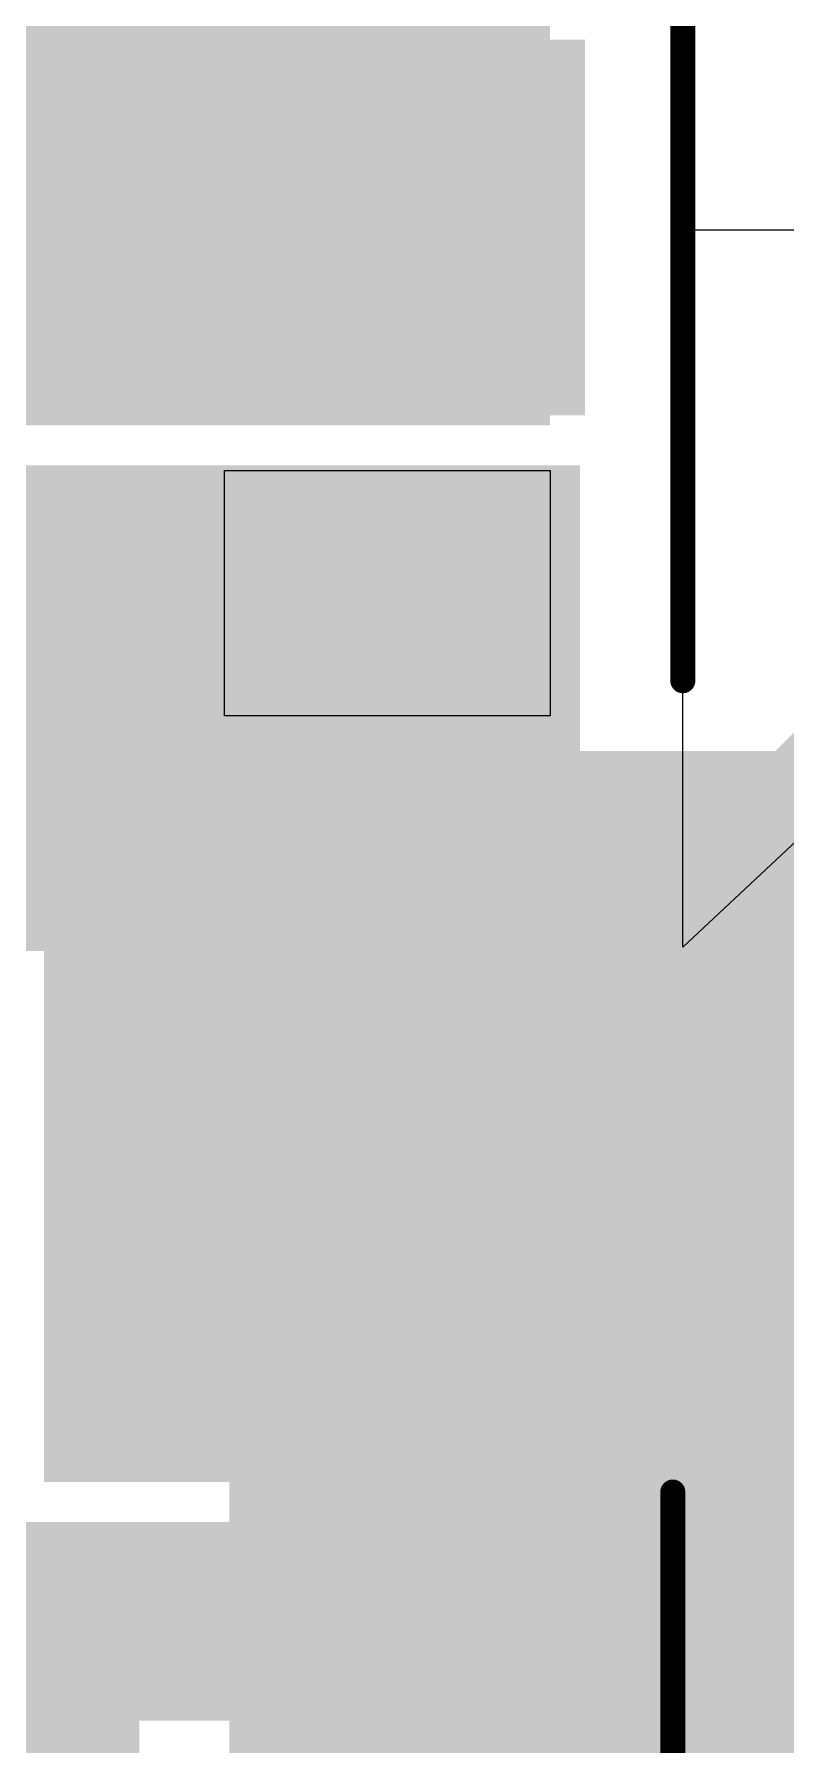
# Model space of a CAD drawing. Header units: millimetres. Extents: x -35.7 to 35.7, y -3.2 to 68.2.
# Drawn here: x 15.19 to 19, y 52.19 to 60.86 of the extents above; entities that cross this region are included whole.
import ezdxf

# ---------------------------------------------------------------- set-up
doc = ezdxf.new("R2010")
doc.units = ezdxf.units.MM
for name, color, linetype in [('BottomLayer', 5, 'Continuous'), ('BottomPaste', 16, 'Continuous'), ('BottomSolder', 6, 'Continuous'), ('Mechanical2', 216, 'Continuous'), ('TopLayer', 1, 'Continuous'), ('TopOverlay', 2, 'Continuous'), ('TopPaste', 8, 'Continuous'), ('TopSolder', 216, 'Continuous'), ('ViaHoleLayer', 16, 'Continuous')]:
    doc.layers.add(name, color=color, linetype=linetype)

# ---------------------------------------------------------------- blocks, each defined once
blk = doc.blocks.new('RES0603_B_37')
at = {"layer": 'BottomLayer'}
for points in [[(-1.143, -0.4445), (-1.143, 0.4445), (-0.381, 0.4445), (-0.381, -0.4445)], [(0.381, -0.4445), (0.381, 0.4445), (1.143, 0.4445), (1.143, -0.4445)]]:
    blk.add_hatch(color=5, dxfattribs=at).paths.add_polyline_path(points)
at = {"layer": 'BottomPaste'}
for points in [[(-1.143, -0.4445), (-1.143, 0.4445), (-0.381, 0.4445), (-0.381, -0.4445)], [(0.381, -0.4445), (0.381, 0.4445), (1.143, 0.4445), (1.143, -0.4445)]]:
    blk.add_hatch(color=16, dxfattribs=at).paths.add_polyline_path(points)
at = {"layer": 'BottomSolder'}
for points in [[(-1.2446, -0.5461), (-1.2446, 0.5461), (-0.2794, 0.5461), (-0.2794, -0.5461)], [(0.2794, -0.5461), (0.2794, 0.5461), (1.2446, 0.5461), (1.2446, -0.5461)]]:
    blk.add_hatch(color=6, dxfattribs=at).paths.add_polyline_path(points)
blk = doc.blocks.new('CAP1206_B_117')
at = {"layer": 'BottomLayer'}
for points in [[(-2.032, 0.889), (-0.508, 0.889), (-0.508, -0.889), (-2.032, -0.889)], [(0.508, 0.889), (2.032, 0.889), (2.032, -0.889), (0.508, -0.889)]]:
    blk.add_hatch(color=5, dxfattribs=at).paths.add_polyline_path(points)
at = {"layer": 'BottomPaste'}
for points in [[(-2.032, 0.889), (-0.508, 0.889), (-0.508, -0.889), (-2.032, -0.889)], [(0.508, 0.889), (2.032, 0.889), (2.032, -0.889), (0.508, -0.889)]]:
    blk.add_hatch(color=16, dxfattribs=at).paths.add_polyline_path(points)
at = {"layer": 'BottomSolder'}
for points in [[(-2.1336, 0.9906), (-0.4064, 0.9906), (-0.4064, -0.9906), (-2.1336, -0.9906)], [(0.4064, 0.9906), (2.1336, 0.9906), (2.1336, -0.9906), (0.4064, -0.9906)]]:
    blk.add_hatch(color=6, dxfattribs=at).paths.add_polyline_path(points)
blk = doc.blocks.new('SLF12575T_221M1R3_PF_133')
at = {"layer": 'TopLayer'}
blk.add_hatch(color=1, dxfattribs=at).paths.add_polyline_path([(-6.85, 1.6), (-4.25, 1.6), (-4.25, -1.6), (-6.85, -1.6)])
at = {"layer": 'TopPaste'}
blk.add_hatch(color=8, dxfattribs=at).paths.add_polyline_path([(-6.85, 1.6), (-4.25, 1.6), (-4.25, -1.6), (-6.85, -1.6)])
at = {"layer": 'TopSolder'}
blk.add_hatch(color=216, dxfattribs=at).paths.add_polyline_path([(-6.9516, 1.7016), (-4.1484, 1.7016), (-4.1484, -1.7016), (-6.9516, -1.7016)])
at = {"layer": 'TopOverlay', "const_width": 0.127}
for points in [[(-6.2992, 4.826), (-6.2992, 2.0574)], [(-6.35, -2.0574), (-6.35, -5.461)]]:
    blk.add_lwpolyline(points, dxfattribs=at)
at = {"layer": 'TopOverlay', "const_width": 0.0635}
for points in [[(-6.3309, 2.0574, 1), (-6.2674, 2.0574, 1)], [(-6.3817, -2.0574, 1), (-6.3182, -2.0574, 1)]]:
    blk.add_lwpolyline(points, format="xyb", close=True, dxfattribs=at)
blk = doc.blocks.new('SOIC_8_B_162')
at = {"layer": 'BottomLayer'}
for points in [[(-3.475, 1.605), (-3.475, 2.205), (-1.925, 2.205), (-1.925, 1.605)], [(1.925, 1.605), (1.925, 2.205), (3.475, 2.205), (3.475, 1.605)], [(-3.475, 0.335), (-3.475, 0.935), (-1.925, 0.935), (-1.925, 0.335)], [(1.925, 0.335), (1.925, 0.935), (3.475, 0.935), (3.475, 0.335)], [(-3.475, -0.935), (-3.475, -0.335), (-1.925, -0.335), (-1.925, -0.935)], [(1.925, -0.935), (1.925, -0.335), (3.475, -0.335), (3.475, -0.935)], [(-3.475, -2.205), (-3.475, -1.605), (-1.925, -1.605), (-1.925, -2.205)], [(1.925, -2.205), (1.925, -1.605), (3.475, -1.605), (3.475, -2.205)]]:
    blk.add_hatch(color=5, dxfattribs=at).paths.add_polyline_path(points)
at = {"layer": 'BottomPaste'}
for points in [[(-3.475, 1.605), (-3.475, 2.205), (-1.925, 2.205), (-1.925, 1.605)], [(1.925, 1.605), (1.925, 2.205), (3.475, 2.205), (3.475, 1.605)], [(-3.475, 0.335), (-3.475, 0.935), (-1.925, 0.935), (-1.925, 0.335)], [(1.925, 0.335), (1.925, 0.935), (3.475, 0.935), (3.475, 0.335)], [(-3.475, -0.935), (-3.475, -0.335), (-1.925, -0.335), (-1.925, -0.935)], [(1.925, -0.935), (1.925, -0.335), (3.475, -0.335), (3.475, -0.935)], [(-3.475, -2.205), (-3.475, -1.605), (-1.925, -1.605), (-1.925, -2.205)], [(1.925, -2.205), (1.925, -1.605), (3.475, -1.605), (3.475, -2.205)]]:
    blk.add_hatch(color=16, dxfattribs=at).paths.add_polyline_path(points)
at = {"layer": 'BottomSolder'}
for points in [[(-3.5766, 1.5034), (-3.5766, 2.3066), (-1.8234, 2.3066), (-1.8234, 1.5034)], [(1.8234, 1.5034), (1.8234, 2.3066), (3.5766, 2.3066), (3.5766, 1.5034)], [(-3.5766, 0.2334), (-3.5766, 1.0366), (-1.8234, 1.0366), (-1.8234, 0.2334)], [(1.8234, 0.2334), (1.8234, 1.0366), (3.5766, 1.0366), (3.5766, 0.2334)], [(-3.5766, -1.0366), (-3.5766, -0.2334), (-1.8234, -0.2334), (-1.8234, -1.0366)], [(1.8234, -1.0366), (1.8234, -0.2334), (3.5766, -0.2334), (3.5766, -1.0366)], [(-3.5766, -2.3066), (-3.5766, -1.5034), (-1.8234, -1.5034), (-1.8234, -2.3066)], [(1.8234, -2.3066), (1.8234, -1.5034), (3.5766, -1.5034), (3.5766, -2.3066)]]:
    blk.add_hatch(color=6, dxfattribs=at).paths.add_polyline_path(points)

msp = doc.modelspace()

# ---------------------------------------------------------------- hatches: boundary and pattern name
at = {"layer": 'BottomLayer'}
for points in [[(11.2014, 58.928), (17.9832, 58.928), (17.9832, 60.833), (11.2014, 60.833)], [(24.4221, 56.8325), (21.4884, 59.7662), (18.161, 56.4388), (21.0947, 53.5051)], [(13.9192, 56.2864), (17.9578, 56.2864), (17.9578, 58.674), (13.9192, 58.674)], [(15.24, 54.991), (16.2052, 54.991), (16.2052, 58.6232), (15.24, 58.6232)], [(15.367, 57.4548), (12.5984, 57.4548), (12.5984, 56.2102), (15.367, 56.2102)], [(15.24, 53.5178), (17.9324, 53.5178), (17.9324, 56.3372), (15.24, 56.3372)], [(13.8684, 52.308), (20.9042, 52.308), (20.9042, 53.3146), (13.8684, 53.3146)], [(13.8684, 51.4952), (15.7226, 51.4952), (15.7226, 53.2478), (13.8684, 53.2478)]]:
    msp.add_hatch(color=5, dxfattribs=at).paths.add_polyline_path(points)
h = msp.add_hatch(color=5, dxfattribs=at)
edge = h.paths.add_edge_path()
edge.add_arc((16.383, 60.4928), 0.3, 0, 360)
h = msp.add_hatch(color=5, dxfattribs=at)
edge = h.paths.add_edge_path()
edge.add_arc((17.018, 60.4674), 0.3, 0, 360)
h = msp.add_hatch(color=5, dxfattribs=at)
edge = h.paths.add_edge_path()
edge.add_arc((17.653, 60.442), 0.3, 0, 360)
h = msp.add_hatch(color=5, dxfattribs=at)
edge = h.paths.add_edge_path()
edge.add_arc((16.383, 59.8755), 0.3, 0, 360)
h = msp.add_hatch(color=5, dxfattribs=at)
edge = h.paths.add_edge_path()
edge.add_arc((17.018, 59.8501), 0.3, 0, 360)
h = msp.add_hatch(color=5, dxfattribs=at)
edge = h.paths.add_edge_path()
edge.add_arc((17.653, 59.8247), 0.3, 0, 360)
h = msp.add_hatch(color=5, dxfattribs=at)
edge = h.paths.add_edge_path()
edge.add_arc((16.383, 59.2582), 0.3, 0, 360)
h = msp.add_hatch(color=5, dxfattribs=at)
edge = h.paths.add_edge_path()
edge.add_arc((17.018, 59.2328), 0.3, 0, 360)
h = msp.add_hatch(color=5, dxfattribs=at)
edge = h.paths.add_edge_path()
edge.add_arc((17.653, 59.2074), 0.3, 0, 360)
h = msp.add_hatch(color=5, dxfattribs=at)
edge = h.paths.add_edge_path()
edge.add_arc((16.383, 58.3505), 0.3, 0, 360)
h = msp.add_hatch(color=5, dxfattribs=at)
edge = h.paths.add_edge_path()
edge.add_arc((17.018, 58.3505), 0.3, 0, 360)
h = msp.add_hatch(color=5, dxfattribs=at)
edge = h.paths.add_edge_path()
edge.add_arc((17.653, 58.3251), 0.3, 0, 360)
h = msp.add_hatch(color=5, dxfattribs=at)
edge = h.paths.add_edge_path()
edge.add_arc((16.383, 57.7342), 0.3, 0, 360)
h = msp.add_hatch(color=5, dxfattribs=at)
edge = h.paths.add_edge_path()
edge.add_arc((17.018, 57.7342), 0.3, 0, 360)
h = msp.add_hatch(color=5, dxfattribs=at)
edge = h.paths.add_edge_path()
edge.add_arc((17.653, 57.7088), 0.3, 0, 360)
h = msp.add_hatch(color=5, dxfattribs=at)
edge = h.paths.add_edge_path()
edge.add_arc((18.8468, 56.3372), 0.3, 0, 360)
at = {"layer": 'BottomSolder'}
h = msp.add_hatch(color=6, dxfattribs=at)
edge = h.paths.add_edge_path()
edge.add_arc((16.383, 60.4928), 0.15, 0, 360)
h = msp.add_hatch(color=6, dxfattribs=at)
edge = h.paths.add_edge_path()
edge.add_arc((17.018, 60.4674), 0.15, 0, 360)
h = msp.add_hatch(color=6, dxfattribs=at)
edge = h.paths.add_edge_path()
edge.add_arc((17.653, 60.442), 0.15, 0, 360)
h = msp.add_hatch(color=6, dxfattribs=at)
edge = h.paths.add_edge_path()
edge.add_arc((16.383, 59.8755), 0.15, 0, 360)
h = msp.add_hatch(color=6, dxfattribs=at)
edge = h.paths.add_edge_path()
edge.add_arc((17.018, 59.8501), 0.15, 0, 360)
h = msp.add_hatch(color=6, dxfattribs=at)
edge = h.paths.add_edge_path()
edge.add_arc((17.653, 59.8247), 0.15, 0, 360)
h = msp.add_hatch(color=6, dxfattribs=at)
edge = h.paths.add_edge_path()
edge.add_arc((16.383, 59.2582), 0.15, 0, 360)
h = msp.add_hatch(color=6, dxfattribs=at)
edge = h.paths.add_edge_path()
edge.add_arc((17.018, 59.2328), 0.15, 0, 360)
h = msp.add_hatch(color=6, dxfattribs=at)
edge = h.paths.add_edge_path()
edge.add_arc((17.653, 59.2074), 0.15, 0, 360)
h = msp.add_hatch(color=6, dxfattribs=at)
edge = h.paths.add_edge_path()
edge.add_arc((16.383, 58.3505), 0.15, 0, 360)
h = msp.add_hatch(color=6, dxfattribs=at)
edge = h.paths.add_edge_path()
edge.add_arc((17.018, 58.3505), 0.15, 0, 360)
h = msp.add_hatch(color=6, dxfattribs=at)
edge = h.paths.add_edge_path()
edge.add_arc((17.653, 58.3251), 0.15, 0, 360)
h = msp.add_hatch(color=6, dxfattribs=at)
edge = h.paths.add_edge_path()
edge.add_arc((16.383, 57.7342), 0.15, 0, 360)
h = msp.add_hatch(color=6, dxfattribs=at)
edge = h.paths.add_edge_path()
edge.add_arc((17.018, 57.7342), 0.15, 0, 360)
h = msp.add_hatch(color=6, dxfattribs=at)
edge = h.paths.add_edge_path()
edge.add_arc((17.653, 57.7088), 0.15, 0, 360)
h = msp.add_hatch(color=6, dxfattribs=at)
edge = h.paths.add_edge_path()
edge.add_arc((18.8468, 56.3372), 0.15, 0, 360)
at = {"layer": 'TopLayer'}
for points in [[(11.1506, 63.0428), (11.1506, 58.8772), (15.3162, 58.8772), (15.3162, 63.0428)], [(14.9606, 58.8772), (17.8054, 58.8772), (17.8054, 61.0362), (14.9606, 61.0362)], [(19.3395, 52.6598), (23.0871, 56.4074), (20.7744, 58.7201), (17.0268, 54.9725)], [(16.1798, 50.0126), (19.5072, 50.0126), (19.5072, 57.1244), (16.1798, 57.1244)]]:
    msp.add_hatch(color=1, dxfattribs=at).paths.add_polyline_path(points)
h = msp.add_hatch(color=1, dxfattribs=at)
edge = h.paths.add_edge_path()
edge.add_arc((16.383, 60.4928), 0.3, 0, 360)
h = msp.add_hatch(color=1, dxfattribs=at)
edge = h.paths.add_edge_path()
edge.add_arc((17.018, 60.4674), 0.3, 0, 360)
h = msp.add_hatch(color=1, dxfattribs=at)
edge = h.paths.add_edge_path()
edge.add_arc((17.653, 60.442), 0.3, 0, 360)
h = msp.add_hatch(color=1, dxfattribs=at)
edge = h.paths.add_edge_path()
edge.add_arc((16.383, 59.8755), 0.3, 0, 360)
h = msp.add_hatch(color=1, dxfattribs=at)
edge = h.paths.add_edge_path()
edge.add_arc((17.018, 59.8501), 0.3, 0, 360)
h = msp.add_hatch(color=1, dxfattribs=at)
edge = h.paths.add_edge_path()
edge.add_arc((17.653, 59.8247), 0.3, 0, 360)
h = msp.add_hatch(color=1, dxfattribs=at)
edge = h.paths.add_edge_path()
edge.add_arc((16.383, 59.2582), 0.3, 0, 360)
h = msp.add_hatch(color=1, dxfattribs=at)
edge = h.paths.add_edge_path()
edge.add_arc((17.018, 59.2328), 0.3, 0, 360)
h = msp.add_hatch(color=1, dxfattribs=at)
edge = h.paths.add_edge_path()
edge.add_arc((17.653, 59.2074), 0.3, 0, 360)
h = msp.add_hatch(color=1, dxfattribs=at)
edge = h.paths.add_edge_path()
edge.add_arc((16.383, 58.3505), 0.3, 0, 360)
h = msp.add_hatch(color=1, dxfattribs=at)
edge = h.paths.add_edge_path()
edge.add_arc((17.018, 58.3505), 0.3, 0, 360)
h = msp.add_hatch(color=1, dxfattribs=at)
edge = h.paths.add_edge_path()
edge.add_arc((17.653, 58.3251), 0.3, 0, 360)
h = msp.add_hatch(color=1, dxfattribs=at)
edge = h.paths.add_edge_path()
edge.add_arc((16.383, 57.7342), 0.3, 0, 360)
h = msp.add_hatch(color=1, dxfattribs=at)
edge = h.paths.add_edge_path()
edge.add_arc((17.018, 57.7342), 0.3, 0, 360)
h = msp.add_hatch(color=1, dxfattribs=at)
edge = h.paths.add_edge_path()
edge.add_arc((17.653, 57.7088), 0.3, 0, 360)
h = msp.add_hatch(color=1, dxfattribs=at)
edge = h.paths.add_edge_path()
edge.add_arc((18.8468, 56.3372), 0.3, 0, 360)
at = {"layer": 'TopSolder'}
h = msp.add_hatch(color=216, dxfattribs=at)
edge = h.paths.add_edge_path()
edge.add_arc((16.383, 60.4928), 0.15, 0, 360)
h = msp.add_hatch(color=216, dxfattribs=at)
edge = h.paths.add_edge_path()
edge.add_arc((17.018, 60.4674), 0.15, 0, 360)
h = msp.add_hatch(color=216, dxfattribs=at)
edge = h.paths.add_edge_path()
edge.add_arc((17.653, 60.442), 0.15, 0, 360)
h = msp.add_hatch(color=216, dxfattribs=at)
edge = h.paths.add_edge_path()
edge.add_arc((16.383, 59.8755), 0.15, 0, 360)
h = msp.add_hatch(color=216, dxfattribs=at)
edge = h.paths.add_edge_path()
edge.add_arc((17.018, 59.8501), 0.15, 0, 360)
h = msp.add_hatch(color=216, dxfattribs=at)
edge = h.paths.add_edge_path()
edge.add_arc((17.653, 59.8247), 0.15, 0, 360)
h = msp.add_hatch(color=216, dxfattribs=at)
edge = h.paths.add_edge_path()
edge.add_arc((16.383, 59.2582), 0.15, 0, 360)
h = msp.add_hatch(color=216, dxfattribs=at)
edge = h.paths.add_edge_path()
edge.add_arc((17.018, 59.2328), 0.15, 0, 360)
h = msp.add_hatch(color=216, dxfattribs=at)
edge = h.paths.add_edge_path()
edge.add_arc((17.653, 59.2074), 0.15, 0, 360)
h = msp.add_hatch(color=216, dxfattribs=at)
edge = h.paths.add_edge_path()
edge.add_arc((16.383, 58.3505), 0.15, 0, 360)
h = msp.add_hatch(color=216, dxfattribs=at)
edge = h.paths.add_edge_path()
edge.add_arc((17.018, 58.3505), 0.15, 0, 360)
h = msp.add_hatch(color=216, dxfattribs=at)
edge = h.paths.add_edge_path()
edge.add_arc((17.653, 58.3251), 0.15, 0, 360)
h = msp.add_hatch(color=216, dxfattribs=at)
edge = h.paths.add_edge_path()
edge.add_arc((16.383, 57.7342), 0.15, 0, 360)
h = msp.add_hatch(color=216, dxfattribs=at)
edge = h.paths.add_edge_path()
edge.add_arc((17.018, 57.7342), 0.15, 0, 360)
h = msp.add_hatch(color=216, dxfattribs=at)
edge = h.paths.add_edge_path()
edge.add_arc((17.653, 57.7088), 0.15, 0, 360)
h = msp.add_hatch(color=216, dxfattribs=at)
edge = h.paths.add_edge_path()
edge.add_arc((18.8468, 56.3372), 0.15, 0, 360)
at = {"layer": 'ViaHoleLayer'}
h = msp.add_hatch(color=16, dxfattribs=at)
edge = h.paths.add_edge_path()
edge.add_arc((16.383, 60.4928), 0.15, 0, 360)
h = msp.add_hatch(color=16, dxfattribs=at)
edge = h.paths.add_edge_path()
edge.add_arc((17.018, 60.4674), 0.15, 0, 360)
h = msp.add_hatch(color=16, dxfattribs=at)
edge = h.paths.add_edge_path()
edge.add_arc((17.653, 60.442), 0.15, 0, 360)
h = msp.add_hatch(color=16, dxfattribs=at)
edge = h.paths.add_edge_path()
edge.add_arc((16.383, 59.8755), 0.15, 0, 360)
h = msp.add_hatch(color=16, dxfattribs=at)
edge = h.paths.add_edge_path()
edge.add_arc((17.018, 59.8501), 0.15, 0, 360)
h = msp.add_hatch(color=16, dxfattribs=at)
edge = h.paths.add_edge_path()
edge.add_arc((17.653, 59.8247), 0.15, 0, 360)
h = msp.add_hatch(color=16, dxfattribs=at)
edge = h.paths.add_edge_path()
edge.add_arc((16.383, 59.2582), 0.15, 0, 360)
h = msp.add_hatch(color=16, dxfattribs=at)
edge = h.paths.add_edge_path()
edge.add_arc((17.018, 59.2328), 0.15, 0, 360)
h = msp.add_hatch(color=16, dxfattribs=at)
edge = h.paths.add_edge_path()
edge.add_arc((17.653, 59.2074), 0.15, 0, 360)
h = msp.add_hatch(color=16, dxfattribs=at)
edge = h.paths.add_edge_path()
edge.add_arc((16.383, 58.3505), 0.15, 0, 360)
h = msp.add_hatch(color=16, dxfattribs=at)
edge = h.paths.add_edge_path()
edge.add_arc((17.018, 58.3505), 0.15, 0, 360)
h = msp.add_hatch(color=16, dxfattribs=at)
edge = h.paths.add_edge_path()
edge.add_arc((17.653, 58.3251), 0.15, 0, 360)
h = msp.add_hatch(color=16, dxfattribs=at)
edge = h.paths.add_edge_path()
edge.add_arc((16.383, 57.7342), 0.15, 0, 360)
h = msp.add_hatch(color=16, dxfattribs=at)
edge = h.paths.add_edge_path()
edge.add_arc((17.018, 57.7342), 0.15, 0, 360)
h = msp.add_hatch(color=16, dxfattribs=at)
edge = h.paths.add_edge_path()
edge.add_arc((17.653, 57.7088), 0.15, 0, 360)
h = msp.add_hatch(color=16, dxfattribs=at)
edge = h.paths.add_edge_path()
edge.add_arc((18.8468, 56.3372), 0.15, 0, 360)

# ---------------------------------------------------------------- linework, layer by layer
at = {"layer": 'Mechanical2', "const_width": 0.381}
msp.add_lwpolyline([(35.5, 32.5, 1), (-35.5, 32.5, 1)], format="xyb", close=True, dxfattribs=at)
at = {"layer": 'TopLayer'}
for p, q in [((18.4784, 59.8678), (21.3614, 59.8678)), ((18.4784, 56.2311), (18.4784, 59.8678)), ((21.3614, 58.932), (18.4784, 56.2311)), ((16.1544, 57.404), (16.1544, 58.6486)), ((16.1544, 58.6486), (17.8054, 58.6486)), ((17.8054, 58.6486), (17.8054, 57.404)), ((17.8054, 57.404), (16.1544, 57.404))]:
    msp.add_line(p, q, dxfattribs=at)

# ---------------------------------------------------------------- block references
for name, p, rotation in [('SLF12575T_221M1R3_PF_133', (12.1284, 55.5244), 180), ('CAP1206_B_117', (14.986, 58.8772), 270), ('SOIC_8_B_162', (17.3808, 50.8602), 180)]:
    msp.add_blockref(name, p, dxfattribs=dict(rotation=rotation))
msp.add_blockref('RES0603_B_37', (15.0114, 55.4228))

doc.saveas('drawing.dxf')
